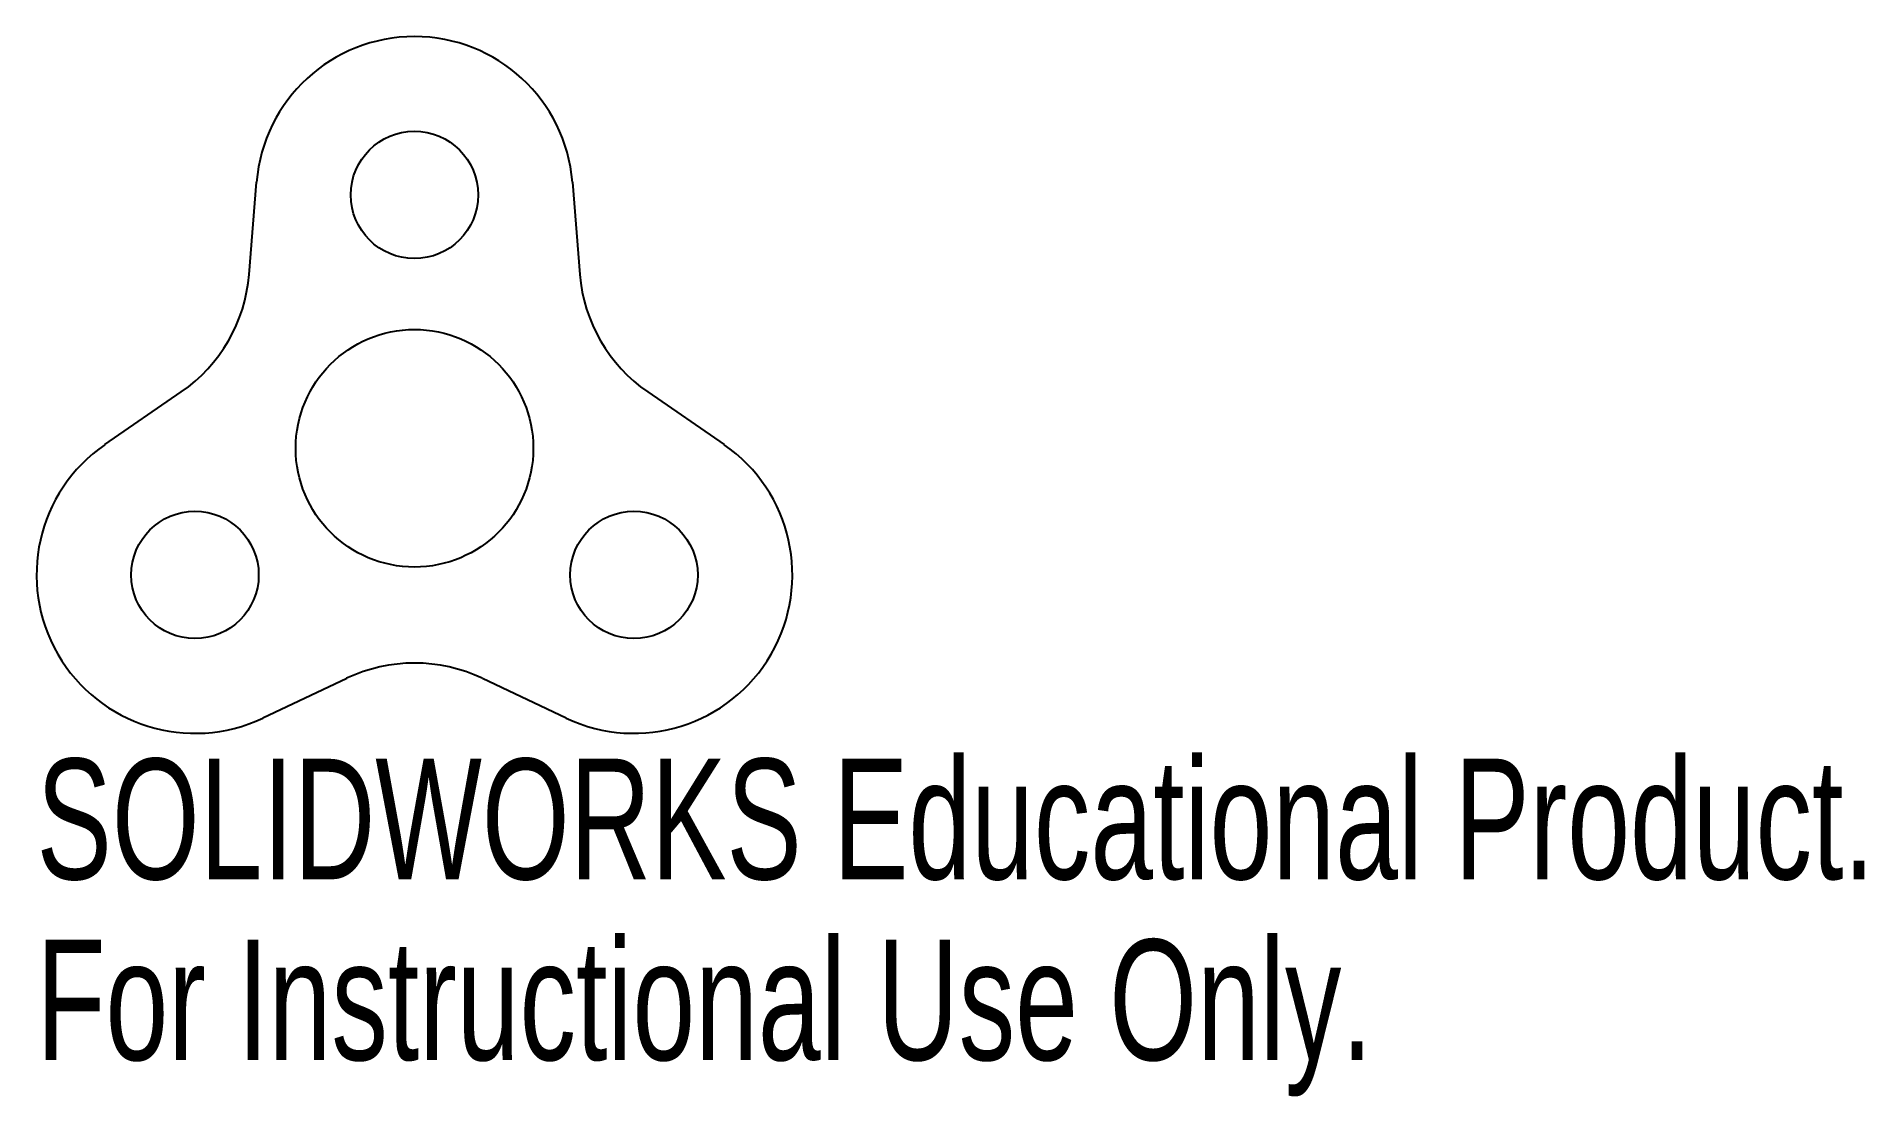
# Model space of a CAD drawing. Header units: inches. Extents: x 4.89 to 7.77, y -0.02 to 1.65.
import ezdxf

# ---------------------------------------------------------------- set-up
doc = ezdxf.new("R2010")
doc.units = ezdxf.units.IN
doc.header["$MEASUREMENT"] = 0
doc.styles.add('SLDTEXTSTYLE0', font='TXT', dxfattribs={"width": 0.7})

msp = doc.modelspace()

# ---------------------------------------------------------------- linework, layer by layer
at = {"color": 7, "linetype": 'Continuous', "lineweight": 25}
for p, q in [((5.2243, 1.2743), (5.2361, 1.4202)), ((5.7345, 1.4202), (5.7463, 1.2743)), ((4.9968, 1.0057), (5.1172, 1.0889)), ((5.8534, 1.0889), (5.9738, 1.0057)), ((5.3783, 0.6368), (5.2459, 0.5741)), ((5.7247, 0.5741), (5.5924, 0.6368))]:
    msp.add_line(p, q, dxfattribs=at)
for centre, radius in [((5.4853, 1.4), 0.1005), ((5.4853, 1), 0.1875), ((5.1389, 0.8), 0.1005), ((5.8317, 0.8), 0.1005)]:
    msp.add_circle(centre, radius, dxfattribs=at)
for centre, start, end in [((5.4853, 1.4), 4.646, 175.354), ((4.9751, 1.2946), 304.646, 355.354), ((5.9955, 1.2946), 184.646, 235.354), ((5.1389, 0.8), 124.646, 295.354), ((5.8317, 0.8), 244.646, 55.354), ((5.4853, 0.4109), 64.646, 115.354)]:
    msp.add_arc(centre, 0.25, start, end, dxfattribs=at)

# ---------------------------------------------------------------- texts
at = {"color": 7, "linetype": 'Continuous', "char_height": 0.1903, "attachment_point": 1, "style": 'SLDTEXTSTYLE0'}
for s, insert in [('SOLIDWORKS Educational Product.', (4.8889, 0.5099)), ('For Instructional Use Only.', (4.8889, 0.2244))]:
    msp.add_mtext(s, dxfattribs=dict(at, insert=insert))

doc.saveas('drawing.dxf')
